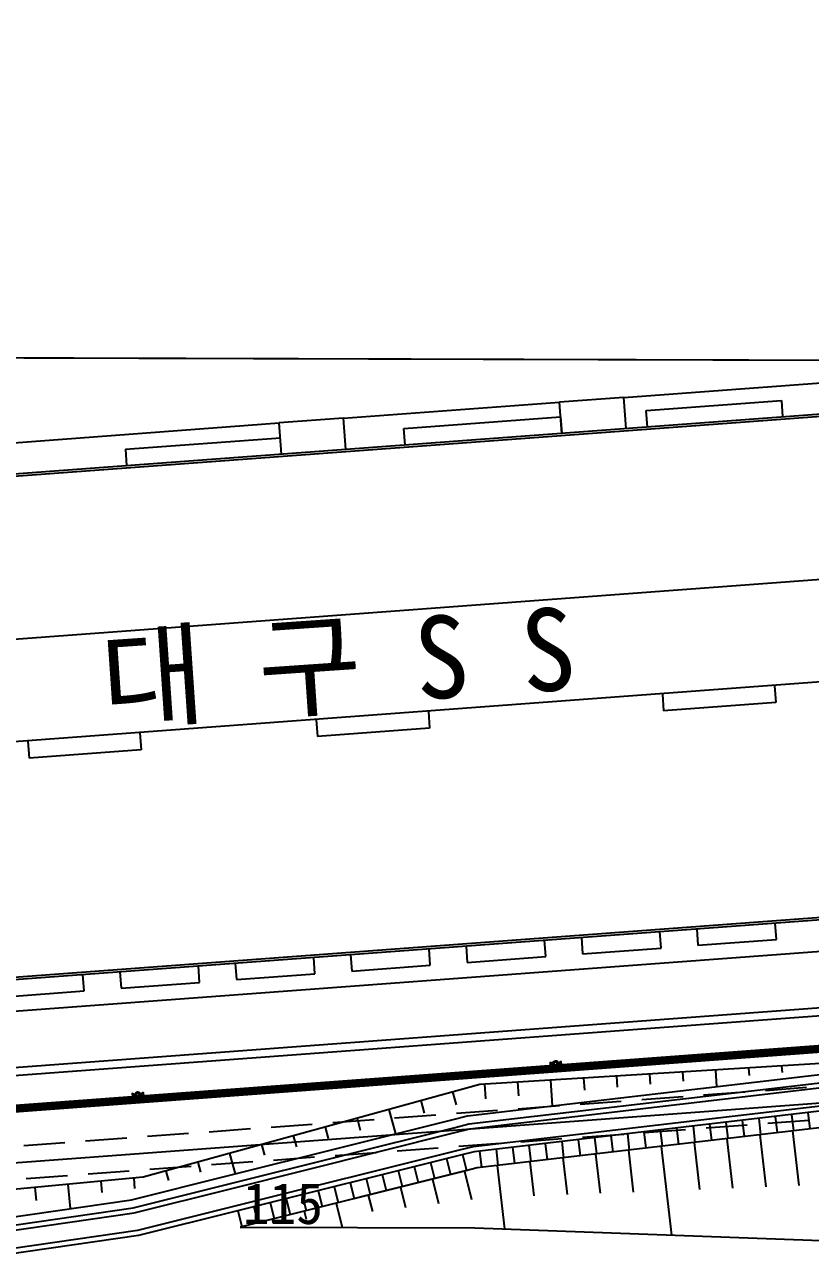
# Model space of a CAD drawing. Header units: millimetres. Extents: x 5990 to 6786, y 1103 to 1809.
# Drawn here: x 6439.8 to 6487.3, y 1502.8 to 1577 of the extents above; entities that cross this region are included whole.
import ezdxf
from ezdxf.enums import TextEntityAlignment as Align
from ezdxf.xclip import XClip

# ---------------------------------------------------------------- set-up
doc = ezdxf.new("R2010")
doc.units = ezdxf.units.MM
doc.header["$LTSCALE"] = 10
doc.header["$MEASUREMENT"] = 0
doc.header["$XCLIPFRAME"] = 2
doc.set_wipeout_variables(frame=1)
doc.linetypes.add('HIDDEN', pattern=[0.375, 0.25, -0.125])
doc.linetypes.add('PHANTOM', pattern=[2.5, 1.25, -0.25, 0.25, -0.25, 0.25, -0.25])
for name, color, linetype in [('TN-CABL', 4, 'Continuous'), ('TN-LEAT', 3, 'Continuous'), ('TT-TEXT', 3, 'Continuous'), ('TZ-BASE', 253, 'Continuous'), ('TZ-CABL', 4, 'Continuous')]:
    doc.layers.add(name, color=color, linetype=linetype)
doc.layers.add('TX-PAPR', color=2, linetype='Continuous', plot=False)
doc.styles.add('PipeTools', font='GulimChe.ttf', dxfattribs={"height": 1250})
doc.styles.get("Standard").update_dxf_attribs({"font": 'GulimChe.ttf'})
doc.linetypes.add('ZIGZAG', pattern='A,0.0001,-0.2,[131,ltypeshp.shx,S=0.2,R=0,X=-0.2,Y=0],-0.4,[131,ltypeshp.shx,S=0.2,R=180,X=0.2,Y=0],-0.2', length=0.8001)

# ---------------------------------------------------------------- blocks, each defined once
blk = doc.blocks.new('JD-FJ67DH')
at = {"layer": 'TZ-BASE'}
for p, q in [((580.152, 71.028), (578.866, 77.408)), ((587.934, 72.815), (586.752, 75.835)), ((584.073, 71.819), (583.425, 75.035)), ((586.034, 72.214), (585.383, 75.443)), ((570.349, 69.053), (569.193, 74.788)), ((582.112, 71.424), (581.467, 74.627)), ((578.191, 70.633), (577.551, 73.81)), ((574.27, 69.843), (573.659, 72.878)), ((576.231, 70.238), (575.602, 73.357)), ((572.31, 69.448), (571.715, 72.399)), ((560.739, 66.311), (559.239, 71.273)), ((568.397, 68.625), (567.575, 71.343)), ((566.482, 68.047), (565.679, 70.705)), ((564.568, 67.468), (563.782, 70.068)), ((562.653, 66.89), (561.886, 69.43)), ((558.824, 65.733), (558.099, 68.134)), ((556.91, 65.154), (556.223, 67.427)), ((554.995, 64.576), (554.347, 66.72)), ((599.008, 30.547), (599.032, 30.157)), ((585.034, 29.699), (585.129, 28.135)), ((587.03, 29.82), (587.074, 29.094)), ((589.026, 29.941), (589.067, 29.271)), ((591.023, 30.062), (591.06, 29.448)), ((593.019, 30.184), (593.053, 29.626)), ((595.015, 30.305), (595.076, 29.301)), ((597.012, 30.426), (597.039, 29.98)), ((579.103, 28.986), (579.32, 28.202)), ((581.041, 29.457), (581.095, 28.563)), ((583.037, 29.578), (583.088, 28.74)), ((577.175, 28.454), (577.385, 27.693)), ((575.247, 27.922), (575.654, 26.448)), ((611.848, 28.045), (580.579, 24.379)), ((611.848, 28.045), (580.579, 24.379)), ((571.391, 26.857), (571.582, 26.168)), ((573.319, 27.389), (573.516, 26.676)), ((569.464, 26.325), (569.647, 25.659)), ((595.695, 26.152), (596.045, 23.164)), ((597.681, 26.384), (598.05, 23.243)), ((599.668, 26.617), (600.054, 23.323)), ((565.608, 25.26), (565.949, 24.024)), ((567.536, 25.793), (567.713, 25.151)), ((589.736, 25.453), (590.032, 22.926)), ((591.722, 25.686), (592.351, 20.324)), ((593.709, 25.919), (594.041, 23.085)), ((563.68, 24.728), (563.844, 24.134)), ((581.79, 24.521), (582.239, 20.694)), ((583.777, 24.754), (584.019, 22.687)), ((585.763, 24.987), (586.023, 22.767)), ((587.749, 25.22), (588.028, 22.846)), ((580.579, 24.379), (566.239, 20.798)), ((579.822, 24.19), (566.239, 20.798)), ((580.579, 24.379), (579.822, 24.19)), ((579.822, 24.19), (580.251, 22.471)), ((566.239, 20.798), (580.445, 20.76)), ((580.445, 20.76), (607.69, 19.763))]:
    blk.add_line(p, q, dxfattribs=at)
at = {"layer": 'TZ-BASE', "linetype": 'Continuous'}
for p, q in [((598.613, 27.501), (598.73, 26.507)), ((599.607, 27.617), (599.723, 26.624)), ((600.6, 27.733), (600.716, 26.74)), ((592.654, 26.802), (592.771, 25.809)), ((593.647, 26.918), (593.764, 25.925)), ((594.641, 27.035), (594.757, 26.042)), ((595.634, 27.151), (595.75, 26.158)), ((596.627, 27.268), (596.744, 26.274)), ((597.62, 27.384), (597.737, 26.391)), ((585.702, 25.987), (585.818, 24.994)), ((586.695, 26.103), (586.812, 25.11)), ((587.688, 26.22), (587.805, 25.226)), ((588.681, 26.336), (588.798, 25.343)), ((589.675, 26.453), (589.791, 25.459)), ((590.668, 26.569), (590.784, 25.576)), ((591.661, 26.685), (591.778, 25.692)), ((580.736, 25.405), (580.852, 24.411)), ((581.729, 25.521), (581.846, 24.528)), ((582.722, 25.637), (582.839, 24.644)), ((583.715, 25.754), (583.832, 24.761)), ((584.709, 25.87), (584.825, 24.877)), ((577.755, 24.705), (577.998, 23.735)), ((578.726, 24.947), (578.968, 23.977)), ((579.696, 25.189), (579.938, 24.219)), ((574.845, 23.978), (575.087, 23.008)), ((575.815, 24.22), (576.057, 23.25)), ((576.785, 24.463), (577.027, 23.492)), ((570.964, 23.009), (571.206, 22.039)), ((571.934, 23.251), (572.176, 22.281)), ((572.904, 23.494), (573.147, 22.523)), ((573.874, 23.736), (574.117, 22.766)), ((568.053, 22.282), (568.295, 21.312)), ((569.023, 22.524), (569.266, 21.554)), ((569.994, 22.767), (570.236, 21.797)), ((566.113, 21.798), (566.355, 20.827)), ((567.083, 22.04), (567.325, 21.07))]:
    blk.add_line(p, q, dxfattribs=at)
at = {"layer": 'TZ-BASE', "elevation": 59}
blk.add_lwpolyline([(524.967, 57.695), (527.735, 59.776), (536.84, 64.738), (540.874, 66.736), (553.426, 72.104), (595.603, 88.358), (610.047, 93.545), (612.659, 94.365), (617.272, 95.304), (624.444, 96.502), (638.21, 98.385), (644.024, 99.02), (647.905, 99.179), (651.212, 99.205), (655.6, 99.258), (657.81, 99.34), (666.551, 99.907), (685.102, 101.401), (691.948, 101.843), (698.196, 101.945), (704.743, 101.796), (708.419, 101.564)], dxfattribs=at)
at = {"layer": 'TZ-BASE', "const_width": 0.18, "elevation": 60}
blk.add_lwpolyline([(530.999, 59.728), (533.807, 61.817), (535.259, 63.148), (537.283, 64.43), (539.099, 65.313), (542.682, 66.748), (559.787, 73.769), (562.231, 74.762), (586.519, 84.028), (591.824, 85.928), (598.216, 87.87), (604.732, 89.595), (615.122, 91.879), (621.703, 93.203), (630.907, 94.691), (645.306, 96.705), (658.75, 98.365), (684.844, 101.112), (689.352, 101.478), (695.056, 101.643), (701.296, 101.607), (706.994, 101.341), (708.39, 101.217)], dxfattribs=at)
at = {"layer": 'TZ-BASE'}
for points in [[(540.747, 70.822), (545.467, 74.165), (554.786, 79.853), (563.553, 84.397), (573.589, 87.142), (583.751, 89.334), (583.751, 89.334), (604.281, 95.501), (624.571, 96.238), (644.574, 95.109), (649.323, 88.649)], [(527.048, 64.918), (543.762, 76.756), (553.263, 82.555), (562.418, 87.301), (572.853, 90.154), (582.977, 92.338), (583.089, 92.372)], [(527.066, 64.932), (541.803, 81.315), (561.864, 89.5), (583.206, 92.388)], [(542.518, 72.076), (555.035, 77.766), (564.576, 81.306), (574.345, 84.156), (584.293, 86.302), (594.368, 87.732), (604.495, 88.437), (608.867, 88.518), (614.595, 88.537), (624.595, 88.569), (634.595, 88.601), (644.595, 88.634), (654.595, 88.666), (664.595, 88.698), (674.595, 88.729), (684.595, 88.762), (694.595, 88.794), (704.595, 88.826), (707.352, 88.835)], [(624.62, 81.019), (624.62, 81.019), (604.891, 79.449), (586.782, 72.365), (568.738, 68.728), (550.869, 63.329), (550.869, 63.329), (534.314, 54.456), (519.201, 43.142), (507.195, 34.087)], [(465.528, 13.931), (479.922, 14.058), (499.966, 14.133), (507.847, 14.113), (514.141, 18.618), (539.908, 19.091), (559.775, 21.967), (565.585, 23.418), (579.168, 26.81), (580.093, 27.041), (611.534, 30.727)], [(465.533, 13.631), (479.923, 13.758), (499.967, 13.833), (507.943, 13.813), (514.239, 18.32), (539.931, 18.792), (559.833, 21.672), (565.657, 23.127), (579.24, 26.519), (580.147, 26.745), (611.568, 30.429)], [(611.697, 29.336), (580.345, 25.661), (579.507, 25.452), (565.924, 22.06), (560.045, 20.592), (540.016, 17.692), (514.602, 17.227), (509.826, 13.808), (520.019, 13.782), (520.306, 13.779), (540.069, 13.584), (549.526, 13.432), (550.126, 13.42), (551.66, 13.689), (560.157, 13.514), (580.213, 12.963), (599.828, 12.246)], [(611.732, 29.039), (580.399, 25.365), (579.58, 25.16), (565.997, 21.769), (560.103, 20.297), (540.039, 17.393), (514.701, 16.929), (510.757, 14.105), (520.02, 14.082), (520.347, 14.079), (540.073, 13.884), (549.531, 13.732), (550.132, 13.72), (551.637, 13.989), (560.165, 13.814), (580.223, 13.263), (599.841, 12.545)], [(559.806, 23.764), (559.864, 23.142)], [(561.752, 24.196), (561.91, 23.625)], [(553.832, 23.201), (553.906, 22.417)], [(555.824, 23.389), (555.962, 21.92)], [(557.815, 23.576), (557.879, 22.892)], [(575.941, 23.221), (576.247, 21.996)], [(577.881, 23.706), (578.249, 22.235)], [(574.001, 22.737), (574.245, 21.756)], [(570.12, 21.768), (570.242, 21.277)], [(572.06, 22.252), (572.427, 20.782)], [(568.179, 21.283), (568.241, 21.038)]]:
    blk.add_lwpolyline(points, dxfattribs=at)
at = {"layer": 'TZ-BASE', "ltscale": 0.6}
for points in [[(527.626, 64.102), (544.312, 75.92), (553.754, 81.684), (562.784, 86.364), (573.09, 89.183), (583.227, 91.369)], [(527.712, 63.979), (544.394, 75.794), (553.828, 81.553), (562.839, 86.223), (573.126, 89.037), (583.264, 91.224)], [(528.175, 63.326), (544.834, 75.126), (554.221, 80.855), (563.132, 85.474), (573.316, 88.259), (583.464, 90.449)], [(505.266, 35.754), (508.851, 39.865), (515.806, 46.799), (523.238, 53.217), (531.108, 59.09), (539.377, 64.385), (548.002, 69.077), (556.941, 73.14), (566.147, 76.556), (575.574, 79.306), (585.172, 81.377), (594.894, 82.757), (604.715, 83.441)]]:
    blk.add_lwpolyline(points, dxfattribs=at)
for points in [[(480.06, 21.244, 0.134728), (496.218, 32.772), (498.526, 35.607), (498.862, 36.018), (505.198, 43.283), (512.403, 50.466), (520.105, 57.118), (528.261, 63.204), (544.917, 75.001), (554.294, 80.725), (563.187, 85.334), (573.351, 88.114), (583.501, 90.303)], [(446.325, 18.209), (459.838, 18.381), (467.471, 18.448, 0.22328), (496.606, 32.456), (498.914, 35.291), (499.244, 35.696), (505.563, 42.941), (512.743, 50.1), (520.418, 56.728), (528.546, 62.793), (537.086, 68.261), (545.993, 73.107), (555.225, 77.303), (564.733, 80.831), (574.468, 83.671), (584.381, 85.809), (594.42, 87.235), (604.517, 87.938)], [(481.52, 16.295, 0.136727), (500.212, 29.52), (502.52, 32.355), (502.799, 32.698), (505.379, 35.655), (508.961, 39.763), (515.908, 46.689), (523.332, 53.1), (531.194, 58.966), (539.454, 64.255), (548.069, 68.942), (556.998, 73.001), (566.195, 76.413), (575.611, 79.161), (585.199, 81.229), (594.909, 82.608), (604.722, 83.291)], [(481.781, 15.539, 0.136781), (500.832, 29.015), (503.141, 31.85), (503.411, 32.182), (504.996, 33.999), (506.208, 34.932), (509.765, 39.011), (516.657, 45.882), (524.021, 52.242), (531.82, 58.061), (540.014, 63.308), (548.56, 67.957), (557.418, 71.984), (566.54, 75.369), (575.882, 78.094), (585.392, 80.145), (595.025, 81.513), (604.77, 82.191)], [(482.065, 15.482, 0.13533), (500.949, 28.92), (503.257, 31.756), (503.526, 32.085), (505.109, 33.9), (506.434, 34.735), (509.984, 38.806), (516.861, 45.662), (524.209, 52.008), (531.991, 57.814), (540.166, 63.049), (548.694, 67.689), (557.532, 71.706), (566.635, 75.084), (575.955, 77.803), (585.445, 79.85), (595.057, 81.214), (604.783, 81.892)]]:
    blk.add_lwpolyline(points, format="xyb", dxfattribs=at)
at = {"layer": 'TZ-BASE'}
for points in [[(604.693, 83.94), (594.841, 83.254), (585.084, 81.869), (575.451, 79.791), (565.99, 77.031), (556.751, 73.602), (547.779, 69.524), (539.123, 64.815), (530.823, 59.501), (522.924, 53.607), (515.466, 47.166), (508.486, 40.207), (502.302, 33.117), (502.016, 32.766), (499.708, 29.93, -0.22328), (467.507, 14.449), (459.881, 14.381), (446.359, 14.209)], [(481.017, 14.062, 0.143736), (501.724, 28.289), (504.032, 31.124), (504.29, 31.441), (505.766, 33.132), (507.091, 33.967), (510.715, 38.122), (517.542, 44.929), (524.836, 51.228), (532.56, 56.991), (540.676, 62.188), (549.141, 66.793), (557.914, 70.781), (566.949, 74.134), (576.201, 76.833), (585.621, 78.865), (595.162, 80.219), (604.827, 80.892)]]:
    blk.add_lwpolyline(points, format="xyb", dxfattribs=at)
blk.add_lwpolyline([(619.61, 32.177), (601.031, 30.67), (580.741, 29.439), (560.385, 23.818), (540.193, 21.916), (539.696, 21.844), (520.054, 19.227), (539.87, 19.591), (559.678, 22.458), (565.464, 23.903), (579.047, 27.295), (580.003, 27.534), (611.475, 31.224), (613.231, 31.429), (619.61, 32.177)], close=True, dxfattribs=at)
blk.add_polyline3d([(552.981, 74.318, 57.436), (553.982, 74.759, 57.486), (555.017, 75.187, 57.536), (555.978, 75.596, 57.599), (556.853, 75.981, 57.624), (557.606, 76.299, 57.624), (558.179, 76.497, 57.612), (558.179, 76.497, 57.612), (558.615, 76.661, 57.612), (558.645, 76.688, 57.612), (571.5, 82.924, 57.486), (571.404, 83.142, 57.511), (571.267, 83.453, 57.536), (571.105, 83.822, 57.562), (570.942, 84.19, 57.587), (570.785, 84.547, 57.599), (570.628, 84.904, 57.612), (570.466, 85.272, 57.612), (570.309, 85.629, 57.612), (570.162, 85.963, 57.612), (570.035, 86.251, 57.612), (569.929, 86.493, 57.612), (569.827, 86.723, 57.612), (569.73, 86.914, 57.612), (569.573, 87.051, 57.612), (569.243, 87.084, 57.612), (568.707, 86.958, 57.599), (567.984, 86.695, 57.599), (567.139, 86.337, 57.562), (566.219, 85.959, 57.524), (565.265, 85.567, 57.486), (564.291, 85.125, 57.448), (563.293, 84.644, 57.411), (562.312, 84.157, 57.398), (561.365, 83.685, 57.385), (560.413, 83.225, 57.373), (559.484, 82.775, 57.373), (558.567, 82.33, 57.373), (557.661, 81.89, 57.36), (556.783, 81.449, 57.348), (555.836, 80.977, 57.31), (554.821, 80.503, 57.285), (553.767, 80.025, 57.26), (552.72, 79.564, 57.234)], dxfattribs=at)
blk.add_polyline3d([(597.904, 86.107, 63.273), (597.439, 86.04, 63.222), (596.741, 85.939, 63.21), (595.89, 85.811, 63.197), (595.044, 85.673, 63.197), (594.286, 85.49, 63.185), (593.554, 85.278, 63.185), (592.827, 85.027, 63.197), (592.15, 84.784, 63.222), (591.485, 84.546, 63.26), (590.832, 84.313, 63.336), (590.178, 84.081, 63.399), (589.596, 83.811, 63.474), (589.042, 83.539, 63.6), (588.443, 83.276, 63.738), (587.797, 82.964, 63.864), (587.135, 82.563, 63.977), (586.445, 82.163, 64.078), (585.796, 81.795, 64.166), (585.122, 81.484, 64.229), (584.426, 81.191, 64.254), (583.666, 80.857, 64.216), (582.849, 80.497, 64.153), (582.037, 80.126, 64.103), (581.283, 79.808, 64.078), (580.622, 79.531, 64.09), (580, 79.257, 64.09), (579.378, 78.983, 64.09), (578.7, 78.712, 64.09), (577.984, 78.466, 64.078), (577.172, 78.218, 64.065), (576.881, 78.131, 64.053), (575.388, 77.681, 63.965), (574.537, 77.429, 63.889), (573.689, 77.139, 63.851), (572.876, 76.863, 63.851), (572.876, 76.863, 63.851), (571.644, 76.445, 63.877), (570.989, 76.184, 63.877), (570.8, 76.114, 63.877), (570.163, 75.875, 63.877), (569.733, 75.727, 63.877), (569.309, 75.568, 63.889), (569.182, 75.512, 63.889), (568.75, 75.308, 63.889), (568.545, 75.149, 63.902), (568.436, 74.895, 63.952), (568.503, 74.526, 64.065), (568.62, 74.041, 64.254), (568.729, 73.512, 64.468), (568.874, 72.902, 64.669), (569.076, 72.194, 64.87), (569.281, 71.446, 65.047), (569.506, 70.748, 65.223), (569.717, 70.112, 65.399), (569.881, 69.552, 65.575), (570.006, 69.113, 65.738), (570.155, 68.711, 65.889), (570.343, 68.285, 66.015), (570.546, 67.824, 66.116), (570.765, 67.357, 66.204), (570.987, 66.947, 66.254), (571.235, 66.602, 66.267), (571.508, 66.324, 66.267), (571.924, 66.191, 66.292), (572.57, 66.255, 66.393), (573.462, 66.414, 66.531), (574.516, 66.548, 66.694), (575.611, 66.714, 66.833), (577.082, 66.963, 67.022), (578.215, 67.201, 67.147), (579.37, 67.448, 67.261), (580.548, 67.678, 67.361), (581.736, 67.912, 67.424), (582.887, 68.171, 67.5), (583.987, 68.45, 67.55), (585.054, 68.713, 67.562), (586.14, 68.93, 67.55), (587.207, 69.097, 67.588), (588.241, 69.277, 67.638), (589.293, 69.479, 67.676), (590.345, 69.681, 67.688), (591.011, 69.823, 67.701), (591.853, 70.001, 67.688), (592.623, 70.189, 67.676), (593.388, 70.388, 67.676), (594.158, 70.604, 67.676), (594.41, 70.687, 67.676), (595.385, 71.034, 67.663), (596.01, 71.268, 67.638), (596.534, 71.484, 67.575), (596.956, 71.711, 67.474), (597.33, 71.986, 67.336), (597.7, 72.3, 67.16), (598.049, 72.632, 66.984), (598.41, 72.998, 66.808), (598.745, 73.392, 66.644), (599.002, 73.808, 66.455), (599.176, 74.256, 66.254), (599.307, 74.739, 66.065), (599.457, 75.273, 65.889), (599.581, 75.863, 65.738), (599.646, 76.497, 65.613), (599.663, 77.178, 65.487), (599.612, 77.856, 65.348), (599.506, 78.469, 65.21), (599.392, 78.886, 65.084), (599.339, 79.069, 64.958), (599.313, 79.127, 64.807), (599.308, 79.138, 64.833)], close=True, dxfattribs=at)
at = {"layer": 'TZ-BASE', "color": 8, "style": 'PipeTools', "flags": 1}
for tag, rotation, oblique, width, p in [('지반고', 335.76083, 359.99992, 0.999999, (680.024, 49.703, -1173.645)), ('비고', 335.76082, 0.00016, 1.000003, (680.024, 49.703, -1173.645)), ('지반고', 335.76082, 0.00016, 1.000003, (671.813, 31.466, -1173.645)), ('비고', 335.76082, 359.99991, 0.999999, (671.813, 31.466, -1173.645)), ('지반고', 232.0335, 359.99993, 1.000001, (648.284, 25.182, -1173.645)), ('비고', 232.0335, 359.99993, 1.000001, (648.284, 25.182, -1173.645)), ('지반고', 232.03349, 0.00007, 1.000003, (656.655, 18.65, -1173.645)), ('비고', 232.0335, 0.00009, 0.999996, (656.655, 18.65, -1173.645)), ('지반고', 335.76082, 0.00016, 1.000003, (663.602, 13.229, -1173.645)), ('비고', 335.76082, 359.99991, 0.999999, (663.602, 13.229, -1173.645)), ('지반고', 335.76082, 0.00016, 1.000003, (655.391, -5.008, -1173.645)), ('비고', 335.76082, 359.99991, 0.999999, (655.391, -5.008, -1173.645)), ('지반고', 335.76082, 359.99991, 0.999999, (647.181, -23.245, -1173.645)), ('비고', 335.76082, 359.99991, 0.999999, (647.181, -23.245, -1173.645))]:
    blk.add_attdef(tag, text='', height=0.00001, rotation=rotation, dxfattribs=dict(at, oblique=oblique, width=width)).set_placement(p, align=Align.MIDDLE_CENTER)
blk.add_wipeout([(521.533, 25.655), (636.414, 34.173), (632.859, 82.014), (517.978, 73.497)]).translate(0, 0, -1.705).dxf.layer = 'TZ-BASE'
at = {"layer": 'TZ-BASE', "extrusion": (-0.000903428, 0.024082, 0.99971)}
for p, q in [((632.196, 81.496, -2.941), (518.51, 73.049, -2.84)), ((521.882, 27.687, -1.746), (616.122, 34.69, -1.828))]:
    blk.add_line(p, q, dxfattribs=at)
at = {"layer": 'TZ-BASE', "extrusion": (-0.005156, 0.081269, 0.996679)}
for p, q in [((589.457, 70.996, -2.853), (623.713, 73.541, -2.884)), ((611.736, 70.753, -2.718), (538.339, 65.298, -2.653)), ((611.598, 70.592, -2.706), (538.5, 65.16, -2.641)), ((572.504, 69.736, -2.838), (585.568, 70.707, -2.85)), ((589.457, 70.996, -2.853), (585.568, 70.707, -2.85)), ((585.708, 68.818, -2.695), (585.568, 70.707, -2.85)), ((589.597, 69.107, -2.699), (589.457, 70.996, -2.853)), ((590.82, 70.198, -2.781), (598.997, 70.805, -2.788)), ((598.997, 70.805, -2.788), (599.071, 69.811, -2.707)), ((576.16, 69.108, -2.768), (585.634, 69.812, -2.777)), ((585.634, 69.812, -2.777), (585.708, 68.818, -2.695)), ((590.894, 69.204, -2.7), (590.82, 70.198, -2.781)), ((538.198, 67.187, -2.808), (568.614, 69.447, -2.835)), ((572.504, 69.736, -2.838), (568.614, 69.447, -2.835)), ((568.755, 67.559, -2.68), (568.614, 69.447, -2.835)), ((572.644, 67.848, -2.684), (572.504, 69.736, -2.838)), ((576.234, 68.114, -2.687), (576.16, 69.108, -2.768)), ((559.302, 67.856, -2.753), (568.681, 68.553, -2.762)), ((559.302, 67.856, -2.753), (559.376, 66.862, -2.672)), ((538.48, 55.315, -1.838), (610.88, 60.695, -1.902)), ((611.339, 54.532, -1.398), (538.938, 49.152, -1.333)), ((529.631, 34.069, -0.152), (613.999, 40.338, -0.226)), ((529.77, 34.229, -0.164), (613.838, 40.476, -0.239)), ((529.772, 32.18, 0.003), (626.106, 39.339, -0.082)), ((591.714, 37.683, -0.125), (591.64, 38.677, -0.207)), ((593.874, 38.843, -0.209), (593.948, 37.849, -0.127)), ((598.695, 38.202, -0.131), (598.621, 39.195, -0.213)), ((584.734, 37.164, -0.119), (584.66, 38.158, -0.2)), ((586.893, 38.324, -0.202), (586.967, 37.33, -0.121)), ((593.948, 37.849, -0.127), (598.695, 38.202, -0.131)), ((570.772, 36.127, -0.107), (570.698, 37.121, -0.188)), ((572.932, 37.287, -0.19), (573.006, 36.293, -0.109)), ((577.753, 36.645, -0.113), (577.679, 37.639, -0.194)), ((579.913, 37.805, -0.196), (579.987, 36.811, -0.115)), ((579.987, 36.811, -0.115), (584.734, 37.164, -0.119)), ((586.967, 37.33, -0.121), (591.714, 37.683, -0.125)), ((563.791, 35.608, -0.1), (563.717, 36.602, -0.182)), ((565.951, 36.768, -0.184), (566.025, 35.774, -0.102)), ((573.006, 36.293, -0.109), (577.753, 36.645, -0.113)), ((556.811, 35.089, -0.094), (556.737, 36.083, -0.176)), ((558.97, 36.249, -0.178), (559.044, 35.255, -0.096)), ((566.025, 35.774, -0.102), (570.772, 36.127, -0.107)), ((552.064, 34.736, -0.09), (556.811, 35.089, -0.094)), ((559.044, 35.255, -0.096), (563.791, 35.608, -0.1))]:
    blk.add_line(p, q, dxfattribs=at)
at = {"layer": 'TZ-BASE', "extrusion": (0.000905823, -0.000262335, 1)}
for p, q in [((598.575, 53.552, -2.686), (598.651, 52.534, -2.687)), ((591.794, 53.048, -2.68), (591.869, 52.03, -2.681)), ((577.633, 51.995, -2.668), (577.708, 50.978, -2.668)), ((598.651, 52.534, -2.687), (591.869, 52.03, -2.681)), ((570.851, 51.492, -2.662), (570.927, 50.474, -2.662)), ((560.181, 50.699, -2.652), (560.256, 49.681, -2.653)), ((577.708, 50.978, -2.668), (570.927, 50.474, -2.662)), ((553.4, 50.195, -2.646), (553.475, 49.177, -2.647)), ((560.256, 49.681, -2.653), (553.475, 49.177, -2.647))]:
    blk.add_line(p, q, dxfattribs=at)
at = {"layer": 'TZ-BASE', "ltscale": 10, "extrusion": (0.000905823, -0.000262335, 1)}
blk.add_line((522.842, 28.26, -1172.577), (616.301, 35.204, -1172.577), dxfattribs=at)
at = {"layer": 'TZ-BASE', "extrusion": (-0.001809, 0.024344, 0.999702)}
for p, q in [((521.533, 25.655, -1.702), (629.939, 33.711, -1.702)), ((594.225, 30.941, -1.722), (594.439, 31.188, -1.728)), ((596.451, 31.106, -1.723), (596.203, 31.32, -1.729)), ((596.22, 31.089, -1.723), (596.433, 31.337, -1.729)), ((598.445, 31.254, -1.724), (598.197, 31.468, -1.73)), ((598.214, 31.237, -1.724), (598.428, 31.485, -1.73)), ((600.44, 31.402, -1.725), (600.192, 31.616, -1.73)), ((600.209, 31.385, -1.725), (600.422, 31.633, -1.73)), ((584.253, 30.2, -1.719), (584.466, 30.448, -1.724)), ((586.478, 30.365, -1.719), (586.23, 30.579, -1.725)), ((586.247, 30.348, -1.719), (586.461, 30.596, -1.725)), ((588.473, 30.513, -1.72), (588.225, 30.727, -1.726)), ((588.242, 30.496, -1.72), (588.455, 30.744, -1.726)), ((590.467, 30.661, -1.721), (590.219, 30.875, -1.726)), ((590.236, 30.644, -1.721), (590.45, 30.892, -1.726)), ((592.462, 30.81, -1.722), (592.214, 31.023, -1.727)), ((592.231, 30.792, -1.722), (592.444, 31.04, -1.727)), ((594.456, 30.958, -1.722), (594.208, 31.171, -1.728)), ((574.511, 29.476, -1.715), (574.263, 29.689, -1.72)), ((574.28, 29.459, -1.715), (574.494, 29.707, -1.72)), ((576.506, 29.624, -1.715), (576.258, 29.838, -1.721)), ((576.275, 29.607, -1.715), (576.488, 29.855, -1.721)), ((578.5, 29.772, -1.716), (578.252, 29.986, -1.722)), ((578.269, 29.755, -1.716), (578.483, 30.003, -1.722)), ((580.495, 29.92, -1.717), (580.247, 30.134, -1.723)), ((580.264, 29.903, -1.717), (580.477, 30.151, -1.723)), ((582.489, 30.069, -1.718), (582.241, 30.282, -1.723)), ((582.258, 30.052, -1.718), (582.472, 30.299, -1.723)), ((584.484, 30.217, -1.719), (584.236, 30.43, -1.724)), ((564.539, 28.735, -1.711), (564.291, 28.948, -1.716)), ((564.308, 28.718, -1.711), (564.521, 28.966, -1.716)), ((566.533, 28.883, -1.711), (566.285, 29.097, -1.717)), ((566.302, 28.866, -1.711), (566.516, 29.114, -1.717)), ((568.528, 29.031, -1.712), (568.28, 29.245, -1.718)), ((568.297, 29.014, -1.712), (568.51, 29.262, -1.718)), ((570.522, 29.18, -1.713), (570.274, 29.393, -1.719)), ((570.291, 29.162, -1.713), (570.505, 29.41, -1.719)), ((572.517, 29.328, -1.714), (572.269, 29.541, -1.719)), ((572.286, 29.311, -1.714), (572.499, 29.558, -1.719)), ((554.566, 27.994, -1.707), (554.318, 28.208, -1.712)), ((554.335, 27.977, -1.707), (554.549, 28.225, -1.712)), ((556.561, 28.142, -1.708), (556.313, 28.356, -1.713)), ((556.33, 28.125, -1.708), (556.543, 28.373, -1.713)), ((558.555, 28.29, -1.708), (558.307, 28.504, -1.714)), ((558.324, 28.273, -1.708), (558.538, 28.521, -1.714)), ((560.55, 28.439, -1.709), (560.302, 28.652, -1.715)), ((560.319, 28.421, -1.709), (560.532, 28.669, -1.715)), ((562.544, 28.587, -1.71), (562.296, 28.8, -1.715)), ((562.313, 28.57, -1.71), (562.527, 28.817, -1.715))]:
    blk.add_line(p, q, dxfattribs=at)
at = {"layer": 'TZ-BASE', "linetype": 'PHANTOM', "const_width": 0.3, "elevation": 0.003}
blk.add_lwpolyline([(619.801, 98.537), (522.521, 88.364), (505.345, 86.386)], dxfattribs=at)
at = {"layer": 'TZ-BASE', "extrusion": (0.000905823, -0.000262335, 1)}
for points, elevation in [([(435.222, 20.919), (480.488, 21.131, 0.434718), (505.7, 48.412), (504.432, 65.472, -0.412059), (522.366, 86.44, 0.0006), (561.719, 89.703, -0.021413), (574.584, 90.232, 0.0006), (609.339, 90.214, 0.0006)], -1227.738), ([(435.294, 19.92), (480.493, 20.131, 0.434718), (506.697, 48.486), (505.429, 65.547, -0.412059), (522.447, 85.444, 0.0006), (561.802, 88.707, -0.021413), (574.582, 89.232, 0.0006), (609.339, 89.214, 0.0006)], -0.049), ([(435.306, 19.77), (480.493, 19.981, 0.434718), (506.847, 48.497), (505.579, 65.558, -0.412059), (522.459, 85.294, 0.0006), (561.815, 88.557, -0.021413), (574.582, 89.082, 0.0006), (609.34, 89.064, 0.0006)], -0.049), ([(435.365, 18.97), (480.497, 19.181, 0.434718), (507.644, 48.557), (506.377, 65.617, -0.412059), (522.524, 84.497, 0.0006), (561.882, 87.76, -0.021413), (574.58, 88.282, 0.0006), (609.34, 88.264, 0.0006)], -0.049), ([(435.376, 18.82), (480.498, 19.031, 0.434718), (507.794, 48.568), (506.526, 65.628, -0.412059), (522.537, 84.347, 0.0006), (561.895, 87.61, -0.021413), (574.58, 88.132, 0.0006), (609.34, 88.114, 0.0006)], -0.049), ([(482.977, 14.135, 0.412412), (512.78, 48.938), (511.513, 65.999, -0.412059), (522.944, 79.364, 0.0006), (562.314, 82.628, -0.021413), (574.571, 83.132, 0.0006), (609.344, 83.114)], -0.049), ([(484.44, 14.135, 0.3994), (512.93, 48.949), (511.662, 66.01, -0.412059), (522.956, 79.214, 0.0006), (562.326, 82.479, -0.021413), (574.571, 82.982, 0.0006), (609.344, 82.964)], -0.049), ([(488.703, 14.135, 0.363095), (513.728, 49.009), (512.46, 66.069, -0.412059), (523.021, 78.417, 0.0006), (562.393, 81.681, -0.021413), (574.57, 82.182, 0.0006), (609.344, 82.164)], -0.049), ([(489.286, 14.135, 0.358347), (513.877, 49.02), (512.61, 66.08, -0.412059), (523.033, 78.267, 0.0006), (562.406, 81.532, -0.021413), (574.57, 82.032, 0.0006), (609.344, 82.014)], -0.049), ([(489.552, 13.171, 0.358347), (514.874, 49.094), (513.607, 66.154, -0.412059), (523.115, 77.271, 0.0006), (562.49, 80.535, -0.021413), (574.568, 81.032, 0.0006), (609.345, 81.014, 0.0006)], -1225.154)]:
    blk.add_lwpolyline(points, format="xyb", dxfattribs=dict(at, elevation=elevation))
at = {"layer": 'TZ-BASE', "extrusion": (0.000905823, -0.000262335, 1), "const_width": 0.5, "elevation": -1173.097}
blk.add_lwpolyline([(634.034, 77.5), (633.72, 81.725), (519.037, 73.191), (522.591, 25.349), (616.664, 32.34)], dxfattribs=at)
at = {"layer": 'TZ-BASE', "ltscale": 10, "extrusion": (0.000905823, -0.000262335, 1), "elevation": -1173.097}
blk.add_lwpolyline([(520.607, 72.305), (632.298, 80.616)], dxfattribs=at)
at = {"layer": 'TZ-BASE', "elevation": -1225.554}
blk.add_lwpolyline([(499.546, 18.823), (505.956, 24.008, 0.085582), (506.404, 24.519), (512.619, 34.677), (515.252, 40.277), (516.759, 45.478, 0.080579), (516.836, 46.114), (516.644, 50.979, 0.078804), (516.521, 51.593), (515.47, 54.435, -0.067486), (515.353, 54.96), (514.423, 65.91, -0.102956), (514.521, 66.72), (516.915, 73.805), (522.321, 74.247), (538.153, 76.289, 0.020077), (538.312, 76.316), (558.166, 80.518, -0.081027), (558.809, 80.548), (577.833, 78.354)], format="xyb", dxfattribs=at)
at = {"layer": 'TZ-BASE', "extrusion": (-0.001809, 0.024344, 0.999702)}
for points, elevation in [([(-585.667, 12.815), (-585.835, 12.718), (-585.667, 12.621)], -2.021), ([(-586.333, 12.815), (-586.165, 12.718), (-586.333, 12.621)], -2.021), ([(-560.317, 12.815), (-560.485, 12.718), (-560.317, 12.621)], -2.02), ([(-560.983, 12.815), (-560.815, 12.718), (-560.983, 12.621)], -2.02)]:
    blk.add_lwpolyline(points, close=True, dxfattribs=dict(at, elevation=elevation))
for centre, radius in [((-596, 13.018, -2.043), 0.12), ((-598, 13.018, -2.044), 0.12), ((-600, 13.018, -2.045), 0.12), ((-586, 12.718, -2.021), 0.165), ((-586, 13.018, -2.039), 0.12), ((-586, 12.718, -2.021), 0.0943), ((-588, 13.018, -2.04), 0.12), ((-590, 13.018, -2.041), 0.12), ((-592, 13.018, -2.042), 0.12), ((-594, 13.018, -2.043), 0.12), ((-576, 13.018, -2.036), 0.12), ((-578, 13.018, -2.037), 0.12), ((-580, 13.018, -2.037), 0.12), ((-582, 13.018, -2.038), 0.12), ((-584, 13.018, -2.039), 0.12), ((-560.65, 12.718, -2.02), 0.165), ((-566, 13.018, -2.032), 0.12), ((-568, 13.018, -2.032), 0.12), ((-570, 13.018, -2.033), 0.12), ((-572, 13.018, -2.034), 0.12), ((-574, 13.018, -2.035), 0.12), ((-556, 13.018, -2.028), 0.12), ((-558, 13.018, -2.028), 0.12), ((-560, 13.018, -2.029), 0.12), ((-560.65, 12.718, -2.02), 0.0943), ((-562, 13.018, -2.03), 0.12), ((-564, 13.018, -2.031), 0.12), ((-554, 13.018, -2.027), 0.12)]:
    blk.add_circle(centre, radius, dxfattribs=at)
at = {"layer": 'TZ-BASE', "color": 8, "style": 'PipeTools', "oblique": 359.99993, "flags": 1}
for tag, rotation, width in [('지반고', 232.03349, 1.000002), ('비고', 232.0335, 1.000001)]:
    blk.add_attdef(tag, text='', height=0.00001, rotation=rotation, dxfattribs=dict(at, width=width)).set_placement((632.517, 37.487, -1173.645), align=Align.MIDDLE_CENTER)

msp = doc.modelspace()

# ---------------------------------------------------------------- block references
at = {"layer": 'TZ-BASE'}
ref = msp.add_blockref('JD-FJ67DH', (5886.554, 1483.446), dxfattribs=at)
XClip(ref).set_block_clipping_path([(358.5818809071, 73.9502363264), (361.6070430359, -76.0592658575), (693.4538319083, -77.0310590277), (706.0197697019, 72.932785567)])

# ---------------------------------------------------------------- next in the draw order: linework, layer by layer
at = {"layer": 'TN-CABL', "linetype": 'ZIGZAG', "ltscale": 0.5}
msp.add_lwpolyline([(6509.382, 1513.343), (6403.509, 1505.475)], dxfattribs=at)
at = {"layer": 'TX-PAPR', "elevation": 0.004, "flags": 128}
msp.add_lwpolyline([(6245.136, 1557.396), (6248.161, 1407.387), (6580.008, 1406.415), (6592.574, 1556.379)], close=True, dxfattribs=at)
at = {"layer": 'TZ-CABL', "linetype": 'HIDDEN'}
for points in [[(6509.516, 1514.355), (6403.227, 1506.457)], [(6509.664, 1512.361), (6403.375, 1504.463)]]:
    msp.add_lwpolyline(points, dxfattribs=at)

# ---------------------------------------------------------------- next in the draw order: texts
at = {"layer": 'TN-LEAT'}
msp.add_text('대 구 S S', height=5, rotation=3.92334, dxfattribs=at).set_placement((6458.711, 1538.313), align=Align.MIDDLE_CENTER)
at = {"layer": 'TT-TEXT'}
msp.add_text('115', height=2.5, dxfattribs=at).set_placement((6455.392, 1504.437), align=Align.CENTER)

doc.saveas('drawing.dxf')
